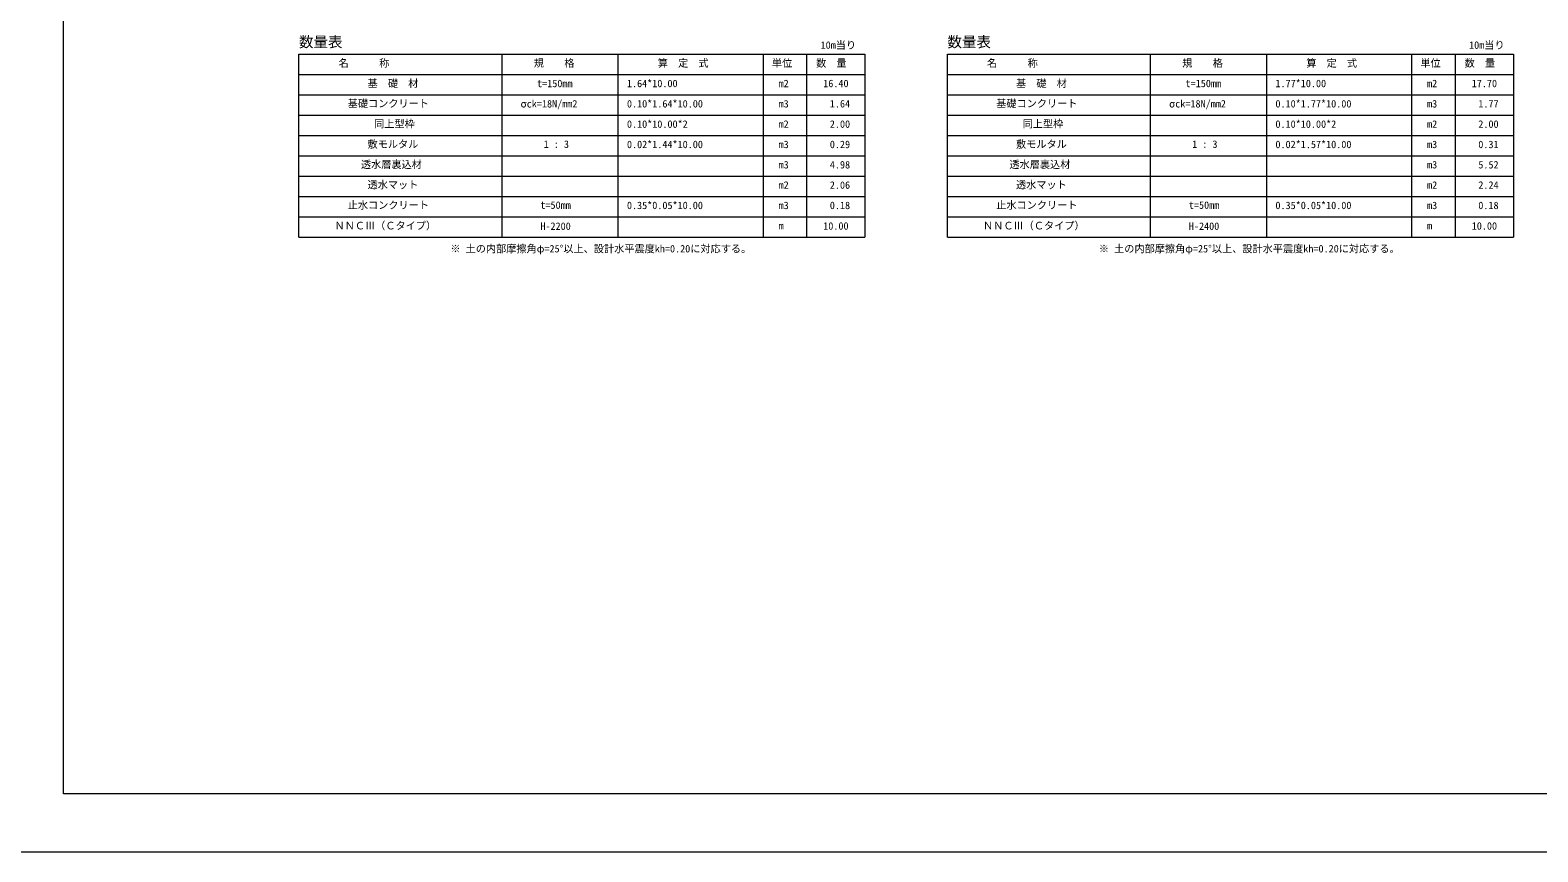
# Model space of a CAD drawing. Units: millimetres, scale not verified. Extents: x 0 to 252300, y 59400 to 118800.
# Drawn here: x 85250 to 137195, y 59400 to 87703 of the extents above; entities that cross this region are included whole.
import ezdxf
from ezdxf.enums import TextEntityAlignment as Align

# ---------------------------------------------------------------- set-up
doc = ezdxf.new("R2010")
doc.units = ezdxf.units.MM
doc.header["$LTSCALE"] = 300
doc.layers.add('D-MTR', color=1, linetype='Continuous')
doc.layers.add('D-MTR-TXT', color=1, linetype='Continuous')
for name, color, linetype, lineweight in [('D-MTR-FRAM', 7, 'Continuous', 18), ('D-TTL(外枠）', 2, 'Continuous', 18), ('DEFPOINTS_3', 7, 'Continuous', 18)]:
    doc.layers.add(name, color=color, linetype=linetype, lineweight=lineweight)
doc.styles.add('ＭＳ ゴシック', font='')
doc.styles.get('ＭＳ ゴシック').set_extended_font_data('MS Gothic')

msp = doc.modelspace()

# ---------------------------------------------------------------- linework, layer by layer
at = {"layer": 'D-MTR-FRAM'}
for p, q in [((94511.2, 86870.7), (114011.2, 86870.7)), ((94511.2, 80570.7), (94511.2, 86870.7)), ((101511.2, 80570.7), (101511.2, 86870.7)), ((105511.2, 80570.7), (105511.2, 86870.7)), ((110511.2, 80570.7), (110511.2, 86870.7)), ((112011.2, 80570.7), (112011.2, 86870.7)), ((112011.2, 80570.7), (112011.2, 86870.7)), ((114011.2, 86870.7), (114011.2, 80570.7)), ((116854.1, 86870.7), (136354.1, 86870.7)), ((116854.1, 80570.7), (116854.1, 86870.7)), ((123854.1, 80570.7), (123854.1, 86870.7)), ((127854.1, 80570.7), (127854.1, 86870.7)), ((132854.1, 80570.7), (132854.1, 86870.7)), ((134354.1, 80570.7), (134354.1, 86870.7)), ((134354.1, 80570.7), (134354.1, 86870.7)), ((136354.1, 86870.7), (136354.1, 80570.7)), ((94511.2, 86170.7), (114011.2, 86170.7)), ((116854.1, 86170.7), (136354.1, 86170.7)), ((94511.2, 85470.7), (114011.2, 85470.7)), ((116854.1, 85470.7), (136354.1, 85470.7)), ((94511.2, 84770.7), (114011.2, 84770.7)), ((116854.1, 84770.7), (136354.1, 84770.7)), ((94511.2, 84070.7), (114011.2, 84070.7)), ((116854.1, 84070.7), (136354.1, 84070.7)), ((94511.2, 83370.7), (114011.2, 83370.7)), ((116854.1, 83370.7), (136354.1, 83370.7)), ((94511.2, 82670.7), (114011.2, 82670.7)), ((116854.1, 82670.7), (136354.1, 82670.7)), ((94511.2, 81970.7), (114011.2, 81970.7)), ((116854.1, 81970.7), (136354.1, 81970.7)), ((94511.2, 81270.7), (114011.2, 81270.7)), ((116854.1, 81270.7), (136354.1, 81270.7)), ((94511.2, 80570.7), (114011.2, 80570.7)), ((116854.1, 80570.7), (136354.1, 80570.7))]:
    msp.add_line(p, q, dxfattribs=at)
at = {"layer": 'D-TTL(外枠）'}
for p, q in [((86400, 61400), (86400, 116800)), ((165900, 61400), (86400, 61400))]:
    msp.add_line(p, q, dxfattribs=at)
at = {"layer": 'DEFPOINTS_3'}
msp.add_line((84100, 59400), (168200, 59400), dxfattribs=at)

# ---------------------------------------------------------------- texts
at = {"layer": 'D-MTR', "style": 'ＭＳ ゴシック'}
for p in [(94511.2, 87004), (116854.1, 87004)]:
    msp.add_text('数量表', height=366.6, dxfattribs=at).set_placement(p, align=Align.BOTTOM_LEFT)
at = {"layer": 'D-MTR-TXT', "style": 'ＭＳ ゴシック'}
for s, p in [('10m当り', (112483.3, 86984)), ('10m当り', (134826.3, 86984)), ('名\u3000\u3000\u3000称', (95874.1, 86362.1)), ('規\u3000\u3000格', (102601.6, 86362.1)), ('算\u3000定\u3000式', (106874.1, 86362.1)), ('単位', (110806.4, 86362.1)), ('数\u3000量', (112329, 86362.1)), ('名\u3000\u3000\u3000称', (118217.1, 86362.1)), ('規\u3000\u3000格', (124944.5, 86362.1)), ('算\u3000定\u3000式', (129217.1, 86362.1)), ('単位', (133149.3, 86362.1)), ('数\u3000量', (134671.9, 86362.1)), ('基\u3000礎\u3000材', (96874.1, 85662.1)), ('t=150mm', (102715.3, 85662.1)), ('1.64*10.00', (105811.2, 85662.1)), ('m2', (111036.2, 85662.1)), ('16.40', (112574.1, 85662.1)), ('基\u3000礎\u3000材', (119217.1, 85662.1)), ('t=150mm', (125058.2, 85662.1)), ('1.77*10.00', (128154.1, 85662.1)), ('m2', (133379.1, 85662.1)), ('17.70', (134917.1, 85662.1)), ('基礎コンクリート', (96191.9, 84971.1)), ('σck=18N/mm2', (102146.7, 84962.1)), ('0.10*1.64*10.00', (105811.2, 84962.1)), ('m3', (111036.2, 84962.1)), ('1.64', (112801.6, 84962.1)), ('基礎コンクリート', (118534.8, 84971.1)), ('σck=18N/mm2', (124489.6, 84962.1)), ('0.10*1.77*10.00', (128154.1, 84962.1)), ('m3', (133379.1, 84962.1)), ('1.77', (135144.5, 84962.1)), ('同上型枠', (97101.6, 84271.1)), ('0.10*10.00*2', (105811.2, 84262.1)), ('m2', (111036.2, 84262.1)), ('2.00', (112801.6, 84262.1)), ('同上型枠', (119444.5, 84271.1)), ('0.10*10.00*2', (128154.1, 84262.1)), ('m2', (133379.1, 84262.1)), ('2.00', (135144.5, 84262.1)), ('敷モルタル', (96874.1, 83571.1)), ('1 : 3', (102942.7, 83571.1)), ('0.02*1.44*10.00', (105811.2, 83562.1)), ('m3', (111036.2, 83562.1)), ('0.29', (112801.6, 83562.1)), ('敷モルタル', (119217.1, 83571.1)), ('1 : 3', (125285.6, 83571.1)), ('0.02*1.57*10.00', (128154.1, 83562.1)), ('m3', (133379.1, 83562.1)), ('0.31', (135144.5, 83562.1)), ('透水層裏込材', (96646.7, 82871.1)), ('m3', (111036.2, 82862.1)), ('4.98', (112801.6, 82862.1)), ('透水層裏込材', (118989.6, 82871.1)), ('m3', (133379.1, 82862.1)), ('5.52', (135144.5, 82862.1)), ('透水マット', (96874.1, 82171.1)), ('m2', (111036.2, 82162.1)), ('2.06', (112801.6, 82162.1)), ('透水マット', (119217.1, 82171.1)), ('m2', (133379.1, 82162.1)), ('2.24', (135144.5, 82162.1)), ('止水コンクリート', (96191.9, 81471.1)), ('t=50mm', (102829, 81471.1)), ('0.35*0.05*10.00', (105811.2, 81462.1)), ('m3', (111036.2, 81462.1)), ('0.18', (112801.6, 81462.1)), ('止水コンクリート', (118534.8, 81471.1)), ('t=50mm', (125171.9, 81471.1)), ('0.35*0.05*10.00', (128154.1, 81462.1)), ('m3', (133379.1, 81462.1)), ('0.18', (135144.5, 81462.1)), ('ＮＮＣⅢ（Ｃタイプ）', (95737.1, 80762.1)), ('H-2200', (102829, 80745.7)), ('10.00', (112574.1, 80753.1)), ('ＮＮＣⅢ（Ｃタイプ）', (118080, 80762.1)), ('H-2400', (125171.9, 80745.7)), ('10.00', (134917.1, 80753.1)), ('m', (111036.2, 80762.1)), ('m', (133379.1, 80762.1)), ('※ 土の内部摩擦角φ=25°以上、設計水平震度kh=0.20に対応する。', (99728.4, 79969.7)), ('※ 土の内部摩擦角φ=25°以上、設計水平震度kh=0.20に対応する。', (122071.3, 79969.7))]:
    msp.add_text(s, height=256.6, dxfattribs=at).set_placement(p, align=Align.BOTTOM_LEFT)

doc.saveas('drawing.dxf')
